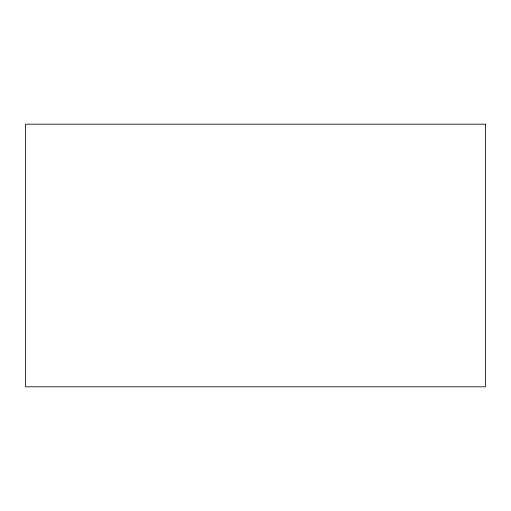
<?xml version="1.0" encoding="UTF-8"?>
<svg xmlns="http://www.w3.org/2000/svg" width="511" height="511" viewBox="0 0 511 511"><rect width="100%" height="100%" fill="white"/><g stroke="black" fill="none" stroke-linecap="round" stroke-linejoin="round"><path stroke-width="0.77" d="M485.45 124.186L25.55 124.186L25.55 386.814L485.45 386.814L485.45 124.186"/></g></svg>
